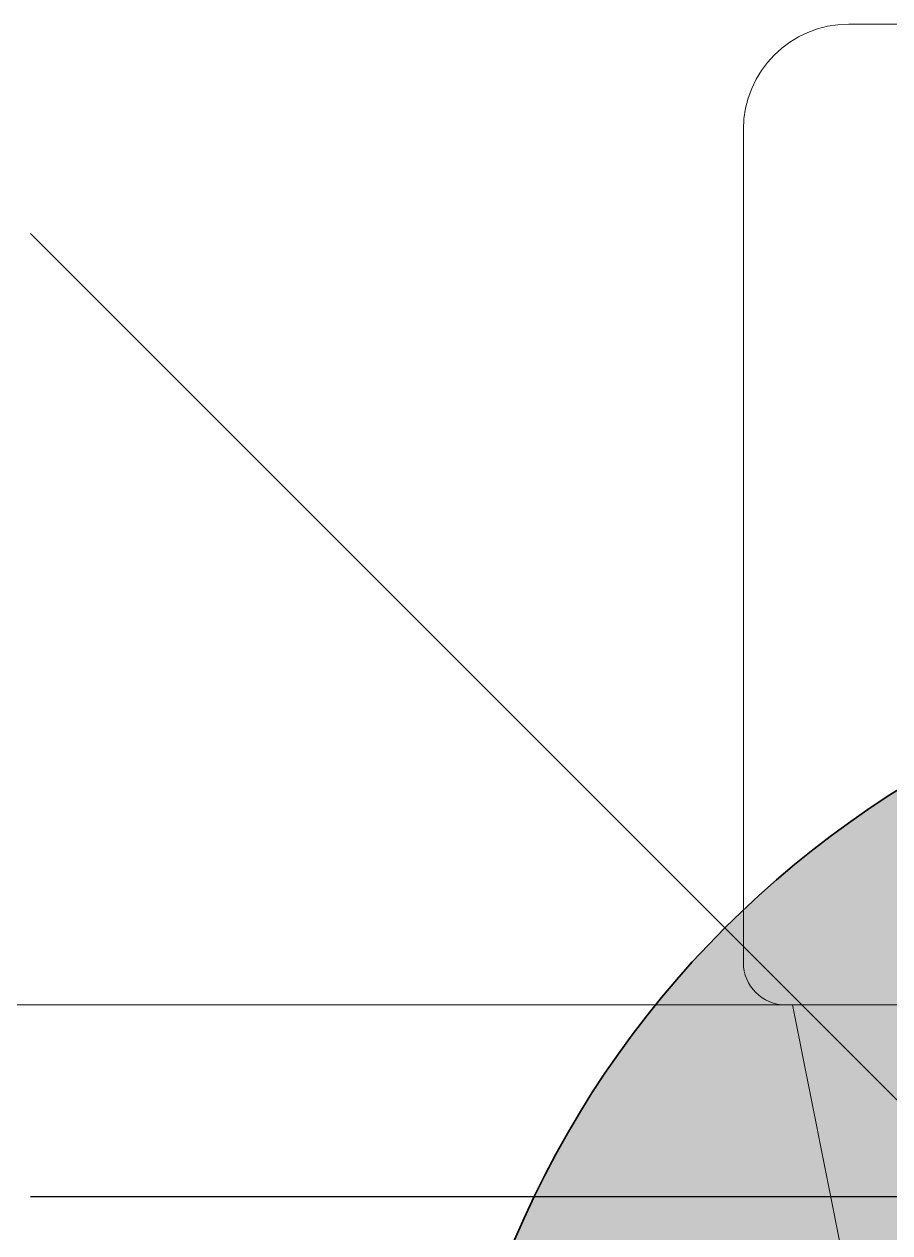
# Model space of a CAD drawing. Extents: x -178977 to 231842, y -29287 to 19916.
# Drawn here: x 20450.4 to 20604.7, y -740.6 to -525.2 of the extents above; entities that cross this region are included whole.
import ezdxf
from ezdxf.enums import TextEntityAlignment as Align

# ---------------------------------------------------------------- set-up
doc = ezdxf.new("R2010")
doc.units = 0
doc.header["$LTSCALE"] = 0.25
doc.linetypes.add('DASHDOT', pattern=[25.4, 12.7, -6.35, 0, -6.35])
for name, color, linetype, lineweight in [('01-First Floor-FUR$0$LOADING', 253, 'Continuous', 5), ('E-LITE-CLNG-CNDT', 6, 'DASHDOT', 35), ('E-LITE-EXIT-NUMB', 6, 'Continuous', 25), ('E-POWR-WALL @ 100', 4, 'Continuous', 35)]:
    doc.layers.add(name, color=color, linetype=linetype, lineweight=lineweight)
doc.styles.add('DC_SIMPLEX', font='SIMPLEX.shx', dxfattribs={"width": 0.7})

# ---------------------------------------------------------------- blocks, each defined once
blk = doc.blocks.new('01-First Floor-FUR$0$DE13269-P')
for p, q in [((0.55636, -0.06), (0.56984, 0.00722)), ((-0.57763, -0.06), (0.5552, -0.06)), ((0.5552, -0.06), (0.58763, -0.06)), ((0.54763, -0.21604), (0.54763, -0.06757)), ((0.78886, -0.23481), (0.56641, -0.23481))]:
    blk.add_line(p, q)
for centre, radius, start, end in [((0.5552, -0.06757), 0.00757, 90, 180), ((0.56641, -0.21604), 0.01877, 180, 270)]:
    blk.add_arc(centre, radius, start, end)
blk = doc.blocks.new('01-First Floor-FUR$0$D.131.54.60')
at = {"layer": '01-First Floor-FUR$0$LOADING', "xscale": -1000, "yscale": 1000, "zscale": 1000, "rotation": 270}
blk.add_blockref('01-First Floor-FUR$0$DE13269-P', (11800.92, 3000.63), dxfattribs=at)
blk = doc.blocks.new('01-First Floor-FUR')
at = {"layer": '01-First Floor-FUR$0$LOADING', "rotation": 270}
blk.add_blockref('01-First Floor-FUR$0$D.131.54.60', (17030.3, 11040.92, -0.1), dxfattribs=at)
blk = doc.blocks.new('*U188')
h = blk.add_hatch(color=253)
edge = h.paths.add_edge_path()
edge.add_line((0, -1.75), (0, 1.75))
edge.add_arc((0, 0), 1.75, 270, 450, ccw=False)
blk.add_lwpolyline([(0, -1.75, 1), (0, 1.75)], format="xyb", close=True)
at = {"layer": 'Defpoints'}
for p, q in [((0.7582, 2.4749), (0.7582, -2.4749)), ((2.4749, -2.4749), (0, 0))]:
    blk.add_line(p, q, dxfattribs=at)
at = {"layer": 'E-LITE-EXIT-NUMB', "style": 'DC_SIMPLEX', "width": 0.7, "flags": 8}
blk.add_attdef('TYPE', text='', height=2, rotation=360, dxfattribs=at).set_placement((-2.682, 5.2383), align=Align.RIGHT)
blk.add_attdef('CIRCUIT', (2.682, 5.2383), '', height=2, rotation=360, dxfattribs=at)

msp = doc.modelspace()

# ---------------------------------------------------------------- block references
at = {"layer": 'E-LITE-CLNG-CNDT'}
msp.add_blockref('01-First Floor-FUR', (0, 0), dxfattribs=at)
at = {"layer": 'E-POWR-WALL @ 100', "xscale": -100, "yscale": 100, "zscale": 100, "rotation": 270}
msp.add_blockref('*U188', (20699, -810), dxfattribs=at)

doc.saveas('drawing.dxf')
